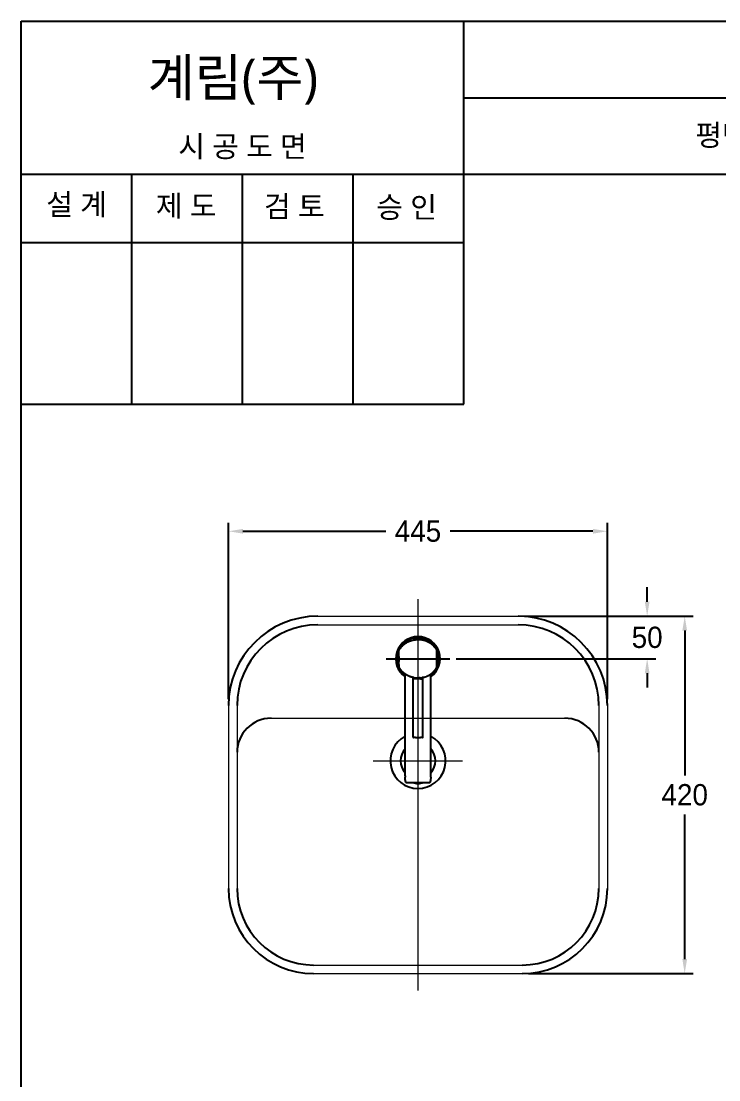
# Model space of a CAD drawing. Header units: millimetres. Extents: x 0 to 1800, y -67 to 2530.
# Drawn here: x 0 to 819, y 1286 to 2530 of the extents above; entities that cross this region are included whole.
import ezdxf
from ezdxf.enums import TextEntityAlignment as Align
from ezdxf.lldxf.tags import DXFTag

# ---------------------------------------------------------------- set-up
doc = ezdxf.new("R2010")
doc.units = ezdxf.units.MM
doc.layers.get('Defpoints').update_dxf_attribs({"color": 1})
for name, color, linetype in [('TEXT', 7, 'Continuous'), ('내부선 및 부속', 4, 'Continuous'), ('도각라인', 7, 'Continuous'), ('외형선', 3, 'Continuous'), ('중심선', 1, 'DASHED')]:
    doc.layers.add(name, color=color, linetype=linetype)
doc.styles.add('____', font='')
doc.styles.add('맑은고딕_통일', font='malgun.ttf', dxfattribs={"height": 25})
doc.styles.get('____').set_extended_font_data('굴림')
tags = doc.linetypes.add('DASHDOT', pattern=[70, 31, -13, 13, -13]).pattern_tags.tags
tags[10:11] = [DXFTag(74, 4), DXFTag(75, 0), DXFTag(340, '0'), DXFTag(46, 0.0), DXFTag(50, 0.0), DXFTag(44, 0.0), DXFTag(45, 0.0)]
tags[8:9] = [DXFTag(74, 4), DXFTag(75, 0), DXFTag(340, '0'), DXFTag(46, 0.0), DXFTag(50, 0.0), DXFTag(44, 0.0), DXFTag(45, 0.0)]
tags[6:7] = [DXFTag(74, 4), DXFTag(75, 0), DXFTag(340, '0'), DXFTag(46, 0.0), DXFTag(50, 0.0), DXFTag(44, 0.0), DXFTag(45, 0.0)]
tags[4:5] = [DXFTag(74, 4), DXFTag(75, 0), DXFTag(340, '0'), DXFTag(46, 0.0), DXFTag(50, 0.0), DXFTag(44, 0.0), DXFTag(45, 0.0)]
tags = doc.linetypes.add('DASHED', pattern=[25.72, 12.86, -12.86]).pattern_tags.tags
tags[6:7] = [DXFTag(74, 4), DXFTag(75, 0), DXFTag(340, '0'), DXFTag(46, 0.0), DXFTag(50, 0.0), DXFTag(44, 0.0), DXFTag(45, 0.0)]
tags[4:5] = [DXFTag(74, 4), DXFTag(75, 0), DXFTag(340, '0'), DXFTag(46, 0.0), DXFTag(50, 0.0), DXFTag(44, 0.0), DXFTag(45, 0.0)]
doc.dimstyles.new('MSADIM', dxfattribs={"dimtxt": 33, "dimasz": 17, "dimexe": 10, "dimexo": 7.5, "dimgap": 10, "dimtad": 0, "dimtih": 1, "dimtoh": 1, "dimdec": 0, "dimzin": 1, "dimdsep": 46, "dimtxsty": '____', "dimcen": 11.25, "dimadec": 0, "dimazin": 0, "dimtfac": 1, "dimtdec": 0, "dimtix": 1, "dimtmove": 0, "dimatfit": 3, "dimfxl": 0, "dimtolj": 1, "dimtzin": 1, "dimarcsym": 0})

# ---------------------------------------------------------------- blocks, each defined once
blk = doc.blocks.new('*D5')
at = {"color": 0, "lineweight": -2}
for p, q in [((591, 1830.7), (789.3, 1830.7)), ((779.3, 1813.7), (779.3, 1643.5)), ((779.3, 1427.7), (779.3, 1597.8)), ((596, 1410.7), (789.3, 1410.7))]:
    blk.add_line(p, q, dxfattribs=at)
at = {"color": 0}
for points in [[(776.5, 1813.7), (782.1, 1813.7), (779.3, 1830.7)], [(776.5, 1427.7), (782.1, 1427.7), (779.3, 1410.7)]]:
    blk.add_solid(points, dxfattribs=at)
at = {"layer": 'Defpoints', "color": 0}
for p in [(583.5, 1830.7), (779.3, 1830.7), (588.5, 1410.7)]:
    blk.add_point(p, dxfattribs=at)
at = {"color": 0, "insert": (779.3, 1620.7), "char_height": 25, "attachment_point": 5, "style": '____'}
blk.add_mtext('\\A1;420', dxfattribs=at)
blk = doc.blocks.new('*D6')
at = {"color": 0, "lineweight": -2}
for p, q in [((243.5, 1733.2), (243.5, 1940.5)), ((260.5, 1930.5), (428.3, 1930.5)), ((671.5, 1930.5), (503.7, 1930.5)), ((688.5, 1733.2), (688.5, 1940.5))]:
    blk.add_line(p, q, dxfattribs=at)
at = {"color": 0}
for points in [[(260.5, 1933.3), (260.5, 1927.7), (243.5, 1930.5)], [(671.5, 1933.3), (671.5, 1927.7), (688.5, 1930.5)]]:
    blk.add_solid(points, dxfattribs=at)
at = {"layer": 'Defpoints', "color": 0}
for p in [(688.5, 1930.5), (243.5, 1725.7), (688.5, 1725.7)]:
    blk.add_point(p, dxfattribs=at)
at = {"color": 0, "insert": (466, 1930.5), "char_height": 25, "attachment_point": 5, "style": '____'}
blk.add_mtext('\\A1;445', dxfattribs=at)
blk = doc.blocks.new('*D7')
at = {"color": 0, "lineweight": -2}
for p, q in [((735.2, 1847.7), (735.2, 1864.7)), ((591, 1830.7), (745.2, 1830.7)), ((511, 1780.7), (745.2, 1780.7)), ((735.2, 1763.7), (735.2, 1746.7))]:
    blk.add_line(p, q, dxfattribs=at)
at = {"color": 0}
for points in [[(732.4, 1847.7), (738, 1847.7), (735.2, 1830.7)], [(732.4, 1763.7), (738, 1763.7), (735.2, 1780.7)]]:
    blk.add_solid(points, dxfattribs=at)
at = {"layer": 'Defpoints', "color": 0}
for p in [(583.5, 1830.7), (735.2, 1830.7), (503.5, 1780.7)]:
    blk.add_point(p, dxfattribs=at)
at = {"color": 0, "insert": (735.2, 1805.7), "char_height": 25, "attachment_point": 5, "style": '____'}
blk.add_mtext('\\A1;50', dxfattribs=at)

msp = doc.modelspace()

# ---------------------------------------------------------------- linework, layer by layer
at = {"layer": '내부선 및 부속', "lineweight": 18}
for p, q in [((348.5, 1820.7), (583.5, 1820.7)), ((253.5, 1725.7), (253.5, 1510.7)), ((678.5, 1725.7), (678.5, 1510.7)), ((293.5, 1710.7), (638.5, 1710.7)), ((343.5, 1420.7), (588.5, 1420.7))]:
    msp.add_line(p, q, dxfattribs=at)
at = {"layer": '내부선 및 부속', "linetype": 'Continuous', "extrusion": (-1, 3.06162e-16, 0)}
for p, q in [((461.6, 1804.2), (461.6, 1803.2)), ((461.6, 1804.2), (466, 1804.2)), ((466, 1806.7), (466, 1805.7)), ((466, 1804.2), (470.3, 1804.2)), ((466, 1803.3), (466, 1804.2)), ((470.3, 1803.2), (470.3, 1804.2)), ((461.6, 1803.2), (466, 1803.2)), ((462.9, 1803.2), (462.9, 1803)), ((466, 1803.2), (470.3, 1803.2)), ((469, 1803.1), (469, 1803.2)), ((451, 1643.1), (451, 1762.7)), ((460.1, 1757.8), (460.1, 1688.5)), ((471.8, 1688.5), (471.8, 1757.8)), ((481, 1643.1), (481, 1762.7)), ((463.1, 1688), (460.6, 1688)), ((463.1, 1688), (468.8, 1688)), ((471.3, 1688), (468.8, 1688)), ((451, 1643.1), (451, 1641.5)), ((481, 1641.5), (481, 1643.1)), ((452, 1635.4), (466, 1635.4)), ((466, 1635.4), (479.9, 1635.4))]:
    msp.add_line(p, q, dxfattribs=at)
at = {"layer": '내부선 및 부속', "linetype": 'DASHDOT'}
msp.add_line((428.5, 1780.7), (503.5, 1780.7), dxfattribs=at)
at = {"layer": '내부선 및 부속'}
for centre, radius, start, end in [((348.5, 1725.7), 95, 90, 180), ((583.5, 1725.7), 95, 0, 90), ((293.5, 1670.7), 40, 90, 180), ((638.5, 1670.7), 40, 0, 90), ((466, 1660.7), 32.5, 117.4864, 62.5136), ((466, 1660.7), 20.5, 137.0297, 222.9703), ((466, 1660.7), 20.5, 317.0297, 42.9703), ((343.5, 1510.7), 90, 180, 270), ((588.5, 1510.7), 90, 270, 0)]:
    msp.add_arc(centre, radius, start, end, dxfattribs=at)
at = {"layer": '내부선 및 부속', "linetype": 'Continuous'}
for centre, radius, start, end in [((466, 1780.7), 26, 90, 234.765), ((466, 1780.7), 25, 90, 233.1281), ((466, 1785.5), 19.2, 99.7692, 103.1156), ((466, 1785.5), 19.2, 90, 95.2432), ((466, 1780.7), 26, 305.235, 90), ((466, 1780.7), 25, 306.8719, 90), ((466, 1785.5), 19.2, 84.7749, 90), ((466, 1785.5), 19.2, 76.8844, 80.2618), ((460.6, 1688.5), 0.5, 180, 270), ((471.3, 1688.5), 0.5, 270, 0)]:
    msp.add_arc(centre, radius, start, end, dxfattribs=at)
at = {"layer": '내부선 및 부속', "linetype": 'Continuous', "extrusion": (0, 0, -1)}
for start, end in [(74.2191, 81.9112), (98.0888, 101.3034), (350.1619, 10.3106), (170.3222, 189.7144)]:
    msp.add_arc((-466, 1780.7), 22.8, start, end, dxfattribs=at)
at = {"layer": '내부선 및 부속', "linetype": 'Continuous'}
for centre, major_axis, ratio, start_param, end_param in [((466, 1785.5), (0, 19.2), 0.015039, 6.054274, 6.283185), ((466, 1643.4), (-11.8, 0), 0.803557, 1.010091, 1.570796), ((466, 1643.4), (-11.8, 0), 0.803557, 1.570796, 2.131502)]:
    msp.add_ellipse(centre, major_axis=major_axis, ratio=ratio, start_param=start_param, end_param=end_param, dxfattribs=at)
at = {"layer": '내부선 및 부속', "linetype": 'Continuous', "extrusion": (0, 0, -1)}
for centre, start_param, end_param in [((466, 1643.1), 1.570796, 1.57082), ((466, 1641.5), 1.308008, 1.570812), ((466, 1641.5), 4.712373, 4.975177)]:
    msp.add_ellipse(centre, major_axis=(0, -20.2), ratio=0.740741, start_param=start_param, end_param=end_param, dxfattribs=at)
at = {"layer": '내부선 및 부속', "linetype": 'Continuous'}
for points, knots in [([(464.2, 1804.6), (464.2, 1804.6), (464.2, 1804.6), (464.2, 1804.6), (464.2, 1804.6), (464.2, 1804.6), (464.2, 1804.6), (464.2, 1804.6), (464.2, 1804.6), (464.2, 1804.6), (464.1, 1804.6), (464.1, 1804.6), (464.1, 1804.6), (464.1, 1804.6), (464.1, 1804.6), (464.1, 1804.6), (464, 1804.6), (464, 1804.6), (463.9, 1804.6), (463.9, 1804.6), (463.9, 1804.6), (463.9, 1804.6), (463.8, 1804.6), (463.8, 1804.5), (463.7, 1804.5), (463.7, 1804.5), (463.7, 1804.5), (463.7, 1804.5), (463.7, 1804.5), (463.6, 1804.5), (463.5, 1804.5), (463.5, 1804.5), (463.4, 1804.5), (463.4, 1804.5), (463.4, 1804.5), (463.4, 1804.5), (463.4, 1804.5), (463.3, 1804.5), (463.3, 1804.5), (463.2, 1804.5), (463.2, 1804.5), (463.2, 1804.5), (463.2, 1804.5), (463.1, 1804.5), (463.1, 1804.5), (463, 1804.4), (463, 1804.4), (462.9, 1804.4), (462.9, 1804.4), (462.9, 1804.4), (462.9, 1804.4), (462.8, 1804.4), (462.8, 1804.4), (462.8, 1804.4), (462.8, 1804.4), (462.8, 1804.4), (462.7, 1804.4), (462.7, 1804.4), (462.7, 1804.4), (462.7, 1804.4), (462.7, 1804.4)], [0, 0, 0, 0, 0.0625, 0.0625, 0.09375, 0.09375, 0.109375, 0.109375, 0.125, 0.125, 0.1875, 0.1875, 0.203125, 0.203125, 0.21875, 0.21875, 0.25, 0.25, 0.3125, 0.3125, 0.328125, 0.328125, 0.34375, 0.375, 0.40625, 0.40625, 0.421875, 0.421875, 0.4375, 0.4375, 0.5, 0.5, 0.53125, 0.53125, 0.546875, 0.546875, 0.5625, 0.5625, 0.625, 0.625, 0.640625, 0.640625, 0.65625, 0.65625, 0.6875, 0.6875, 0.75, 0.75, 0.78125, 0.78125, 0.8125, 0.84375, 0.84375, 0.875, 0.875, 0.9375, 0.9375, 0.96875, 0.96875, 1, 1, 1, 1]), ([(469.2, 1804.4), (469.2, 1804.4), (469.2, 1804.4), (469.2, 1804.4), (469.2, 1804.4), (469.2, 1804.4), (469.2, 1804.4), (469.2, 1804.4), (469.2, 1804.4), (469.2, 1804.4), (469.1, 1804.4), (469.1, 1804.4), (469.1, 1804.4), (469.1, 1804.4), (469.1, 1804.4), (469.1, 1804.4), (469, 1804.4), (469, 1804.4), (468.9, 1804.4), (468.9, 1804.5), (468.9, 1804.5), (468.9, 1804.5), (468.8, 1804.5), (468.8, 1804.5), (468.7, 1804.5), (468.7, 1804.5), (468.7, 1804.5), (468.7, 1804.5), (468.6, 1804.5), (468.6, 1804.5), (468.5, 1804.5), (468.5, 1804.5), (468.4, 1804.5), (468.4, 1804.5), (468.4, 1804.5), (468.4, 1804.5), (468.4, 1804.5), (468.3, 1804.5), (468.3, 1804.5), (468.2, 1804.5), (468.2, 1804.5), (468.2, 1804.5), (468.1, 1804.6), (468.1, 1804.6), (468.1, 1804.6), (468, 1804.6), (468, 1804.6), (467.9, 1804.6), (467.9, 1804.6), (467.9, 1804.6), (467.9, 1804.6), (467.8, 1804.6), (467.8, 1804.6), (467.8, 1804.6), (467.8, 1804.6), (467.8, 1804.6), (467.7, 1804.6), (467.7, 1804.6), (467.7, 1804.6), (467.7, 1804.6), (467.7, 1804.6)], [0, 0, 0, 0, 0.0625, 0.0625, 0.09375, 0.09375, 0.109375, 0.109375, 0.125, 0.125, 0.1875, 0.1875, 0.203125, 0.203125, 0.21875, 0.21875, 0.25, 0.25, 0.3125, 0.3125, 0.328125, 0.328125, 0.34375, 0.375, 0.40625, 0.40625, 0.421875, 0.421875, 0.4375, 0.4375, 0.5, 0.5, 0.53125, 0.53125, 0.546875, 0.546875, 0.5625, 0.5625, 0.625, 0.625, 0.640625, 0.640625, 0.65625, 0.65625, 0.6875, 0.6875, 0.75, 0.75, 0.78125, 0.78125, 0.8125, 0.84375, 0.84375, 0.875, 0.875, 0.9375, 0.9375, 0.96875, 0.96875, 1, 1, 1, 1]), ([(449.9, 1797.8), (449.7, 1797.6), (448.9, 1797), (447.4, 1795.6), (445.4, 1793.4), (444.2, 1791.7), (443.6, 1790.8)], [0, 0, 0, 0, 0.059469, 0.340099, 0.661695, 1, 1, 1, 1]), ([(449.9, 1797.8), (449.9, 1797.8), (450.1, 1797.9), (450.5, 1798.2), (451.1, 1798.7), (451.7, 1799.1), (452.4, 1799.5), (453.1, 1799.9), (453.9, 1800.4), (454.7, 1800.8), (455.4, 1801.1), (455.8, 1801.3), (456, 1801.3), (456.2, 1801.4), (456.4, 1801.5), (456.6, 1801.6), (456.8, 1801.7), (457, 1801.7), (457.2, 1801.8), (457.4, 1801.9), (457.6, 1801.9), (457.8, 1802), (458, 1802.1), (458.2, 1802.1), (458.4, 1802.2), (458.6, 1802.2), (458.8, 1802.3), (458.9, 1802.3), (459.1, 1802.4), (459.3, 1802.4), (459.5, 1802.5), (459.7, 1802.5), (459.9, 1802.6), (460.1, 1802.6), (460.3, 1802.7), (460.4, 1802.7), (460.6, 1802.8), (460.8, 1802.8), (461, 1802.8), (461.2, 1802.9), (461.4, 1802.9), (461.5, 1802.9), (461.7, 1803), (461.9, 1803), (462.1, 1803), (462.2, 1803), (462.4, 1803.1), (462.6, 1803.1), (462.8, 1803.1), (462.9, 1803.1), (463.1, 1803.1), (463.3, 1803.2), (463.4, 1803.2), (463.6, 1803.2), (463.8, 1803.2), (463.9, 1803.2), (464.1, 1803.2), (464.3, 1803.2), (464.4, 1803.3), (464.6, 1803.3), (464.7, 1803.3), (464.9, 1803.3), (465.1, 1803.3), (465.2, 1803.3), (465.4, 1803.3), (465.5, 1803.3), (465.7, 1803.3), (465.8, 1803.3), (465.9, 1803.3), (466, 1803.3)], [0, 0, 0, 0, 0.005294, 0.043779, 0.084881, 0.128601, 0.174936, 0.223886, 0.275451, 0.329629, 0.386419, 0.398888, 0.411291, 0.423627, 0.435897, 0.4481, 0.460236, 0.472306, 0.48431, 0.496247, 0.508117, 0.519921, 0.531658, 0.543329, 0.554934, 0.566472, 0.577944, 0.589349, 0.600688, 0.611961, 0.623168, 0.634308, 0.645382, 0.65639, 0.667331, 0.678206, 0.689016, 0.699759, 0.710435, 0.721046, 0.73159, 0.742068, 0.752481, 0.762826, 0.773106, 0.78332, 0.793467, 0.803549, 0.813564, 0.823513, 0.833396, 0.843213, 0.852964, 0.862649, 0.872268, 0.88182, 0.891307, 0.900728, 0.910082, 0.919371, 0.928593, 0.93775, 0.946841, 0.955865, 0.964824, 0.973717, 0.982544, 0.991305, 1, 1, 1, 1]), ([(486.6, 1793.2), (486.6, 1793.2), (486.6, 1793.3), (486.5, 1793.3), (486.5, 1793.4), (486.4, 1793.5), (486.3, 1793.6), (486.3, 1793.7), (486.2, 1793.8), (486.1, 1793.8), (486.1, 1793.9), (486, 1794), (485.9, 1794.1), (485.8, 1794.2), (485.8, 1794.3), (485.7, 1794.3), (485.6, 1794.4), (485.6, 1794.5), (485.5, 1794.6), (485.4, 1794.7), (485.3, 1794.8), (485.2, 1794.8), (485.2, 1794.9), (485.1, 1795), (485, 1795.1), (484.9, 1795.2), (484.9, 1795.3), (484.8, 1795.3), (484.7, 1795.4), (484.6, 1795.5), (484.5, 1795.6), (484.4, 1795.7), (484.4, 1795.8), (484.3, 1795.8), (484.2, 1795.9), (484.1, 1796), (484, 1796.1), (483.8, 1796.3), (483.5, 1796.5), (483.3, 1796.8), (483.1, 1797), (482.8, 1797.2), (482.6, 1797.4), (482.3, 1797.6), (482.1, 1797.8), (481.8, 1798), (481.6, 1798.2), (481.3, 1798.4), (481, 1798.5), (480.8, 1798.7), (480.5, 1798.9), (480.2, 1799.1), (480, 1799.3), (479.7, 1799.4), (479.4, 1799.6), (479.1, 1799.8), (478.9, 1799.9), (478.7, 1800), (478.6, 1800.1), (478.6, 1800.1), (478.6, 1800.1), (478.6, 1800.1), (478.6, 1800.1), (478.5, 1800.1), (478.5, 1800.1), (478.5, 1800.1), (478.5, 1800.1), (478.5, 1800.1), (478.5, 1800.1), (478.5, 1800.1), (478.5, 1800.1), (478.5, 1800.1), (478.4, 1800.1), (478.4, 1800.2), (478.4, 1800.2), (478.4, 1800.2), (478.4, 1800.2), (478.4, 1800.2), (478.3, 1800.2), (478.3, 1800.2), (478.3, 1800.2), (478.3, 1800.2), (478.3, 1800.3), (478.2, 1800.3), (478.2, 1800.3), (478.2, 1800.3), (478.2, 1800.3), (478.1, 1800.3), (478.1, 1800.3), (478.1, 1800.4), (478, 1800.4), (478, 1800.4), (478, 1800.4), (477.9, 1800.4), (477.9, 1800.4), (477.9, 1800.5), (477.8, 1800.5), (477.8, 1800.5), (477.8, 1800.5), (477.7, 1800.5), (477.7, 1800.5), (477.6, 1800.6), (477.6, 1800.6), (477.6, 1800.6), (477.5, 1800.6), (477.5, 1800.7), (477.4, 1800.7), (477.4, 1800.7), (477.3, 1800.7), (477.3, 1800.7), (477.2, 1800.8), (477.2, 1800.8), (477.1, 1800.8), (477.1, 1800.8), (477, 1800.9), (477, 1800.9), (476.9, 1800.9), (476.9, 1800.9), (476.8, 1801), (476.7, 1801), (476.7, 1801), (476.6, 1801), (476.6, 1801.1), (476.5, 1801.1), (476.4, 1801.1), (476.4, 1801.2), (476.3, 1801.2), (476.3, 1801.2), (476.2, 1801.2), (476.1, 1801.3), (476.1, 1801.3), (476, 1801.3), (475.9, 1801.3), (475.8, 1801.4), (475.8, 1801.4), (475.7, 1801.4), (475.6, 1801.5), (475.6, 1801.5), (475.5, 1801.5), (475.4, 1801.6), (475.3, 1801.6), (475.2, 1801.6), (475.2, 1801.6), (475.1, 1801.7), (475, 1801.7), (474.9, 1801.7), (474.8, 1801.8), (474.7, 1801.8), (474.7, 1801.8), (474.6, 1801.9), (474.5, 1801.9), (474.4, 1801.9), (474.3, 1801.9), (474.2, 1802), (474.1, 1802), (474, 1802), (473.9, 1802.1), (473.8, 1802.1), (473.7, 1802.1), (473.6, 1802.2), (473.5, 1802.2), (473.4, 1802.2), (473.3, 1802.3), (473.2, 1802.3), (473.1, 1802.3), (473, 1802.3), (472.9, 1802.4), (472.8, 1802.4), (472.7, 1802.4), (472.6, 1802.5), (472.5, 1802.5), (472.4, 1802.5), (472.3, 1802.5), (472.2, 1802.6), (472.1, 1802.6), (471.9, 1802.6), (471.8, 1802.6), (471.7, 1802.7), (471.6, 1802.7), (471.5, 1802.7), (471.4, 1802.8), (471.2, 1802.8), (471.1, 1802.8), (471, 1802.8), (470.9, 1802.8), (470.7, 1802.9), (470.6, 1802.9), (470.5, 1802.9), (470.4, 1802.9), (470.2, 1803), (470.1, 1803), (470, 1803), (469.8, 1803), (469.7, 1803), (469.6, 1803.1), (469.4, 1803.1), (469.3, 1803.1), (469.1, 1803.1), (469, 1803.1), (468.9, 1803.1), (468.7, 1803.2), (468.6, 1803.2), (468.4, 1803.2), (468.3, 1803.2), (468.1, 1803.2), (468, 1803.2), (467.8, 1803.2), (467.7, 1803.2), (467.5, 1803.3), (467.4, 1803.3), (467.2, 1803.3), (467.1, 1803.3), (466.9, 1803.3), (466.8, 1803.3), (466.6, 1803.3), (466.5, 1803.3), (466.3, 1803.3), (466.1, 1803.3), (466, 1803.3), (466, 1803.3)], [0, 0, 0, 0, 0.003831, 0.008206, 0.012603, 0.017022, 0.021464, 0.025928, 0.030415, 0.034923, 0.039454, 0.044007, 0.048582, 0.053178, 0.057796, 0.062435, 0.067096, 0.071779, 0.076482, 0.081207, 0.085952, 0.090718, 0.095505, 0.100312, 0.105139, 0.109986, 0.114852, 0.119738, 0.124643, 0.129567, 0.13451, 0.139471, 0.144451, 0.149448, 0.154463, 0.159496, 0.164547, 0.178082, 0.191602, 0.205107, 0.218601, 0.232085, 0.245563, 0.259036, 0.272507, 0.285978, 0.299452, 0.312931, 0.326419, 0.339917, 0.35343, 0.366961, 0.38051, 0.394075, 0.407654, 0.421243, 0.43484, 0.448442, 0.448554, 0.448708, 0.448903, 0.44914, 0.449419, 0.44974, 0.450102, 0.450506, 0.450952, 0.451439, 0.451968, 0.452539, 0.453152, 0.453806, 0.454502, 0.455239, 0.456019, 0.45684, 0.457702, 0.458607, 0.459553, 0.460541, 0.46157, 0.462641, 0.463754, 0.464909, 0.466105, 0.467343, 0.468622, 0.469943, 0.471306, 0.47271, 0.474156, 0.475644, 0.477173, 0.478744, 0.480356, 0.48201, 0.483706, 0.485443, 0.487221, 0.489041, 0.490903, 0.492805, 0.49475, 0.496735, 0.498762, 0.50083, 0.50294, 0.50509, 0.507282, 0.509515, 0.51179, 0.514105, 0.516461, 0.518859, 0.521298, 0.523777, 0.526298, 0.52886, 0.531463, 0.534107, 0.536792, 0.539518, 0.542285, 0.545093, 0.547942, 0.550832, 0.553764, 0.556736, 0.559749, 0.562803, 0.565898, 0.569034, 0.572211, 0.575429, 0.578689, 0.581989, 0.58533, 0.588713, 0.592136, 0.5956, 0.599106, 0.602652, 0.606239, 0.609868, 0.613537, 0.617247, 0.620999, 0.624791, 0.628624, 0.632499, 0.636414, 0.64037, 0.644367, 0.648406, 0.652485, 0.656605, 0.660767, 0.664969, 0.669212, 0.673496, 0.677822, 0.682188, 0.686596, 0.691044, 0.695534, 0.700064, 0.704636, 0.709249, 0.713903, 0.718598, 0.723335, 0.728112, 0.732931, 0.737791, 0.742692, 0.747635, 0.752619, 0.757644, 0.762711, 0.767819, 0.772969, 0.77816, 0.783393, 0.788667, 0.793983, 0.799341, 0.804741, 0.810182, 0.815665, 0.821191, 0.826758, 0.832367, 0.838018, 0.843712, 0.849448, 0.855226, 0.861047, 0.86691, 0.872815, 0.878763, 0.884754, 0.890788, 0.896864, 0.902984, 0.909146, 0.915352, 0.921601, 0.927893, 0.934229, 0.940608, 0.947031, 0.953498, 0.960008, 0.966563, 0.973162, 0.979805, 0.986492, 0.993224, 1, 1, 1, 1]), ([(466, 1803.3), (466, 1803.3), (466, 1803.3), (466, 1803.1), (466, 1802.9), (466, 1802.8), (466, 1802.7)], [0, 0, 0, 0, 0.249645, 0.499764, 0.749882, 1, 1, 1, 1]), ([(443.6, 1784.8), (443.6, 1784.8), (443.6, 1784.9), (443.6, 1784.9), (443.6, 1785), (443.6, 1785), (443.6, 1785.1), (443.6, 1785.1), (443.6, 1785.2), (443.6, 1785.3), (443.6, 1785.3), (443.6, 1785.4), (443.6, 1785.4), (443.6, 1785.5), (443.6, 1785.5), (443.6, 1785.6), (443.6, 1785.6), (443.6, 1785.7), (443.6, 1785.8), (443.6, 1785.8), (443.6, 1785.9), (443.6, 1785.9), (443.6, 1786), (443.6, 1786.1), (443.6, 1786.1), (443.6, 1786.2), (443.6, 1786.2), (443.6, 1786.3), (443.6, 1786.3), (443.6, 1786.4), (443.6, 1786.5), (443.6, 1786.5), (443.6, 1786.6), (443.6, 1786.6), (443.6, 1786.7), (443.6, 1786.8), (443.6, 1786.8), (443.6, 1786.9), (443.6, 1786.9), (443.6, 1787), (443.6, 1787.1), (443.6, 1787.1), (443.6, 1787.2), (443.6, 1787.2), (443.6, 1787.3), (443.6, 1787.4), (443.6, 1787.4), (443.6, 1787.5), (443.6, 1787.6), (443.6, 1787.6), (443.6, 1787.7), (443.6, 1787.7), (443.6, 1787.8), (443.6, 1787.9), (443.6, 1787.9), (443.6, 1788), (443.6, 1788.1), (443.6, 1788.1), (443.6, 1788.2), (443.6, 1788.2), (443.6, 1788.3), (443.6, 1788.4), (443.6, 1788.4), (443.6, 1788.5), (443.6, 1788.6), (443.6, 1788.6), (443.6, 1788.7), (443.6, 1788.8), (443.6, 1788.8), (443.6, 1788.9), (443.6, 1789), (443.6, 1789), (443.6, 1789.1), (443.6, 1789.1), (443.6, 1789.2), (443.6, 1789.3), (443.6, 1789.3), (443.6, 1789.4), (443.6, 1789.5), (443.6, 1789.5), (443.6, 1789.6), (443.6, 1789.7), (443.6, 1789.7), (443.6, 1789.8), (443.6, 1789.9), (443.6, 1789.9), (443.6, 1790), (443.6, 1790.1), (443.6, 1790.1), (443.6, 1790.2), (443.6, 1790.3), (443.6, 1790.3), (443.6, 1790.4), (443.6, 1790.5), (443.6, 1790.5), (443.6, 1790.6), (443.6, 1790.7), (443.6, 1790.7), (443.6, 1790.8)], [0, 0, 0, 0, 0.01106, 0.022107, 0.033141, 0.044161, 0.055168, 0.066161, 0.077142, 0.088108, 0.099062, 0.110002, 0.120929, 0.131842, 0.142743, 0.153629, 0.164502, 0.175362, 0.186209, 0.197042, 0.207861, 0.218667, 0.22946, 0.240239, 0.251005, 0.261757, 0.272496, 0.283222, 0.293933, 0.304632, 0.315316, 0.325988, 0.336645, 0.34729, 0.35792, 0.368537, 0.379141, 0.389731, 0.400307, 0.41087, 0.421419, 0.431955, 0.442477, 0.452985, 0.46348, 0.473961, 0.484429, 0.494882, 0.505322, 0.515749, 0.526162, 0.536561, 0.546946, 0.557318, 0.567676, 0.578021, 0.588351, 0.598668, 0.608971, 0.619261, 0.629536, 0.639798, 0.650046, 0.660281, 0.670501, 0.680708, 0.690901, 0.70108, 0.711246, 0.721397, 0.731535, 0.741659, 0.751769, 0.761865, 0.771948, 0.782016, 0.792071, 0.802111, 0.812138, 0.822151, 0.83215, 0.842135, 0.852107, 0.862064, 0.872007, 0.881937, 0.891852, 0.901754, 0.911641, 0.921515, 0.931375, 0.94122, 0.951052, 0.96087, 0.970673, 0.980463, 0.990238, 1, 1, 1, 1]), ([(443.6, 1790.8), (443.6, 1790.8), (443.6, 1790.8), (443.6, 1790.8), (443.6, 1790.8), (443.6, 1790.8)], [0, 0, 0, 0, 0.5, 0.5, 1, 1, 1, 1]), ([(443.6, 1783.6), (443.6, 1783.7), (443.6, 1783.8), (443.6, 1783.9), (443.6, 1784.1), (443.6, 1784.2), (443.6, 1784.4), (443.6, 1784.5), (443.6, 1784.7), (443.6, 1784.8), (443.6, 1784.8)], [0, 0, 0, 0, 0.117598, 0.237295, 0.359099, 0.483017, 0.609058, 0.737229, 0.86754, 1, 1, 1, 1]), ([(488.4, 1784.8), (488.4, 1784.8), (488.4, 1784.9), (488.4, 1785), (488.4, 1785), (488.4, 1785.1), (488.4, 1785.2), (488.4, 1785.3), (488.3, 1785.3), (488.3, 1785.4), (488.3, 1785.5), (488.3, 1785.6), (488.3, 1785.7), (488.3, 1785.7), (488.3, 1785.8), (488.3, 1785.9), (488.3, 1786), (488.3, 1786.1), (488.3, 1786.3), (488.3, 1786.6), (488.3, 1787), (488.3, 1787.3), (488.3, 1787.6), (488.3, 1787.8), (488.3, 1787.9), (488.3, 1788), (488.3, 1788.1), (488.3, 1788.2), (488.3, 1788.3), (488.3, 1788.4), (488.3, 1788.5), (488.3, 1788.6), (488.3, 1788.8), (488.3, 1788.9), (488.3, 1789), (488.3, 1789.1), (488.3, 1789.2), (488.3, 1789.3), (488.3, 1789.5), (488.3, 1789.6), (488.3, 1789.7), (488.3, 1789.8), (488.3, 1790), (488.3, 1790.1), (488.3, 1790.2), (488.3, 1790.3), (488.3, 1790.5), (488.3, 1790.6), (488.3, 1790.7), (488.3, 1790.8)], [0, 0, 0, 0, 0.014424, 0.028955, 0.043594, 0.058341, 0.073195, 0.088159, 0.103231, 0.118413, 0.133705, 0.149107, 0.164619, 0.180242, 0.195977, 0.211824, 0.227784, 0.243856, 0.293519, 0.346524, 0.402886, 0.462621, 0.525749, 0.542815, 0.559972, 0.57722, 0.594561, 0.611993, 0.629518, 0.647136, 0.664847, 0.682651, 0.700549, 0.718541, 0.736628, 0.75481, 0.773087, 0.79146, 0.809929, 0.828495, 0.847157, 0.865917, 0.884775, 0.903731, 0.922786, 0.941939, 0.961193, 0.980546, 1, 1, 1, 1]), ([(488.3, 1790.8), (488.3, 1790.8), (488.3, 1790.8), (488.3, 1790.8), (488.3, 1790.8), (488.3, 1790.8)], [0, 0, 0, 0, 0.5, 0.5, 1, 1, 1, 1]), ([(488.4, 1783.6), (488.4, 1783.7), (488.4, 1783.7), (488.4, 1783.8), (488.4, 1783.9), (488.4, 1784), (488.4, 1784.1), (488.4, 1784.2), (488.4, 1784.3), (488.4, 1784.4), (488.4, 1784.5), (488.4, 1784.6), (488.4, 1784.7), (488.4, 1784.8), (488.4, 1784.8)], [0, 0, 0, 0, 0.077366, 0.155805, 0.23532, 0.315915, 0.397592, 0.480357, 0.564212, 0.649162, 0.735212, 0.822365, 0.910626, 1, 1, 1, 1]), ([(443.6, 1776.7), (443.6, 1776.7), (443.6, 1776.7), (443.6, 1776.8), (443.6, 1776.9), (443.6, 1777), (443.6, 1777), (443.6, 1777.1), (443.6, 1777.2), (443.6, 1777.2), (443.6, 1777.3), (443.6, 1777.4), (443.6, 1777.5), (443.6, 1777.5), (443.6, 1777.5)], [0, 0, 0, 0, 0.081189, 0.16369, 0.247504, 0.33263, 0.41907, 0.506823, 0.59485, 0.680544, 0.763905, 0.844934, 0.923632, 1, 1, 1, 1]), ([(443.6, 1774.1), (443.6, 1774.1), (443.6, 1774.2), (443.6, 1774.2), (443.6, 1774.3), (443.6, 1774.3), (443.6, 1774.4), (443.6, 1774.5), (443.6, 1774.5), (443.6, 1774.6), (443.6, 1774.7), (443.6, 1774.7), (443.6, 1774.8), (443.6, 1774.9), (443.6, 1774.9), (443.6, 1775), (443.6, 1775.1), (443.6, 1775.2), (443.6, 1775.3), (443.6, 1775.3), (443.6, 1775.5), (443.6, 1775.6), (443.6, 1775.8), (443.6, 1775.9), (443.6, 1776.1), (443.6, 1776.4), (443.6, 1776.6), (443.6, 1776.7)], [0, 0, 0, 0, 0.019153, 0.039028, 0.059626, 0.080947, 0.10299, 0.125757, 0.149246, 0.173458, 0.198392, 0.224049, 0.25043, 0.277532, 0.305358, 0.333906, 0.363177, 0.393171, 0.423887, 0.455326, 0.487488, 0.570544, 0.640418, 0.697109, 0.740618, 0.879871, 1, 1, 1, 1]), ([(443.6, 1774.1), (443.6, 1773.8), (443.6, 1773.6), (443.6, 1773), (443.6, 1772.7), (443.6, 1771.8), (443.6, 1771.2), (443.6, 1770.6)], [0, 0, 0, 0, 0.25, 0.25, 0.5, 0.5, 1, 1, 1, 1]), ([(461.4, 1758.4), (461.3, 1758.4), (461.3, 1758.4), (461.2, 1758.5), (461.1, 1758.5), (461.1, 1758.5), (461, 1758.5), (460.9, 1758.5), (460.8, 1758.5), (460.7, 1758.5), (460.6, 1758.6), (460.6, 1758.6), (460.5, 1758.6), (460.4, 1758.6), (460.3, 1758.6), (460.2, 1758.7), (460.1, 1758.7), (460.1, 1758.7), (460, 1758.7), (459.9, 1758.7), (459.8, 1758.8), (459.7, 1758.8), (459.6, 1758.8), (459.6, 1758.8), (459.5, 1758.8), (459.4, 1758.9), (459.3, 1758.9), (459.2, 1758.9), (459.1, 1758.9), (459, 1759), (458.9, 1759), (458.9, 1759), (458.8, 1759), (458.7, 1759), (458.6, 1759.1), (458.5, 1759.1), (458.4, 1759.1), (458.3, 1759.2), (458.2, 1759.2), (458.2, 1759.2), (458.1, 1759.2), (458, 1759.3), (457.9, 1759.3), (457.8, 1759.3), (457.7, 1759.4), (457.6, 1759.4), (457.5, 1759.4), (457.4, 1759.4), (457.3, 1759.5), (457.3, 1759.5), (457.2, 1759.5), (457.1, 1759.6), (457, 1759.6), (456.9, 1759.6), (456.8, 1759.7), (456.7, 1759.7), (456.6, 1759.7), (456.5, 1759.8), (456.4, 1759.8), (456.3, 1759.8), (456.2, 1759.9), (456.1, 1759.9), (456.1, 1760), (456, 1760), (455.9, 1760), (455.8, 1760.1), (455.7, 1760.1), (455.6, 1760.2), (455.5, 1760.2), (455.4, 1760.2), (455.3, 1760.3), (455.2, 1760.3), (455.1, 1760.4), (455, 1760.4), (454.9, 1760.5), (454.8, 1760.5), (454.7, 1760.5), (454.6, 1760.6), (454.5, 1760.6), (454.4, 1760.7), (454.4, 1760.7), (454.3, 1760.8), (454.2, 1760.8), (454.1, 1760.9), (454, 1760.9), (453.9, 1761), (453.8, 1761), (453.7, 1761.1), (453.6, 1761.1), (453.5, 1761.2), (453.4, 1761.2), (453.3, 1761.3), (453.2, 1761.3), (453.1, 1761.4), (453, 1761.4), (452.9, 1761.5), (452.8, 1761.5), (452.7, 1761.6), (452.6, 1761.7), (452.5, 1761.7), (452.4, 1761.8), (452.3, 1761.8), (452.2, 1761.9), (452.1, 1762), (452, 1762), (451.9, 1762.1), (451.8, 1762.1), (451.7, 1762.2), (451.6, 1762.3), (451.4, 1762.4), (451.2, 1762.5), (451, 1762.7), (450.8, 1762.8), (450.7, 1762.9), (450.5, 1763.1), (450.3, 1763.2), (450.1, 1763.4), (449.9, 1763.5), (449.7, 1763.7), (449.5, 1763.8), (449.4, 1763.9), (449.2, 1764.1), (449, 1764.2), (448.8, 1764.4), (448.7, 1764.5), (448.5, 1764.7), (448.4, 1764.8), (448.2, 1765), (448, 1765.1), (447.9, 1765.3), (447.7, 1765.4), (447.6, 1765.6), (447.4, 1765.7), (447.3, 1765.8), (447.1, 1766), (447, 1766.1), (446.9, 1766.3), (446.7, 1766.4), (446.6, 1766.6), (446.5, 1766.7), (446.3, 1766.9), (446.2, 1767), (446.1, 1767.1), (446, 1767.2), (446, 1767.2)], [0, 0, 0, 0, 0.004511, 0.009039, 0.013585, 0.018149, 0.02273, 0.027329, 0.031946, 0.036581, 0.041233, 0.045904, 0.050591, 0.055297, 0.06002, 0.064761, 0.06952, 0.074297, 0.079091, 0.083903, 0.088733, 0.09358, 0.098446, 0.103329, 0.10823, 0.113148, 0.118084, 0.123038, 0.12801, 0.133, 0.138007, 0.143032, 0.148075, 0.153136, 0.158214, 0.16331, 0.168424, 0.173556, 0.178706, 0.183873, 0.189058, 0.194261, 0.199481, 0.20472, 0.209976, 0.21525, 0.220542, 0.225851, 0.231179, 0.236524, 0.241887, 0.247268, 0.252666, 0.258083, 0.263517, 0.268969, 0.274439, 0.279926, 0.285432, 0.290955, 0.296496, 0.302055, 0.307632, 0.313226, 0.318839, 0.324469, 0.330117, 0.335783, 0.341467, 0.347169, 0.352888, 0.358626, 0.364381, 0.370154, 0.375945, 0.381754, 0.387581, 0.393425, 0.399288, 0.405168, 0.411067, 0.416983, 0.422917, 0.428869, 0.43484, 0.440828, 0.446834, 0.452858, 0.4589, 0.46496, 0.471038, 0.477133, 0.483247, 0.489379, 0.49553, 0.501698, 0.507884, 0.514088, 0.52031, 0.526551, 0.532809, 0.539086, 0.545381, 0.551694, 0.558025, 0.564374, 0.570742, 0.577127, 0.583531, 0.597138, 0.610658, 0.624092, 0.637439, 0.650699, 0.663872, 0.676959, 0.689959, 0.702872, 0.715698, 0.728437, 0.741089, 0.753654, 0.766132, 0.778522, 0.790826, 0.803043, 0.815172, 0.827214, 0.839169, 0.851036, 0.862816, 0.874509, 0.886114, 0.897631, 0.909061, 0.920404, 0.931659, 0.942826, 0.953906, 0.964898, 0.975803, 0.98662, 0.997349, 1, 1, 1, 1]), ([(483.8, 1765.1), (484, 1765.3), (485, 1766.1), (486.6, 1767.9), (487.8, 1769.6), (488.3, 1770.5)], [0, 0, 0, 0, 0.124211, 0.550866, 1, 1, 1, 1]), ([(486.7, 1768.1), (486.7, 1768.2), (486.7, 1768.2), (487.1, 1768.6), (487.3, 1769), (487.8, 1769.8), (488.1, 1770.2), (488.3, 1770.6)], [0, 0, 0, 0, 0.070308, 0.070308, 0.535154, 0.535154, 1, 1, 1, 1]), ([(488.3, 1776.7), (488.3, 1776.7), (488.3, 1776.8), (488.3, 1776.8), (488.3, 1776.9), (488.3, 1777), (488.3, 1777), (488.3, 1777.1), (488.3, 1777.2), (488.3, 1777.2), (488.3, 1777.3), (488.3, 1777.3)], [0, 0, 0, 0, 0.124337, 0.243653, 0.357942, 0.467199, 0.571421, 0.670601, 0.780507, 0.890441, 1, 1, 1, 1]), ([(488.3, 1774.1), (488.3, 1774.1), (488.3, 1774.2), (488.3, 1774.2), (488.3, 1774.3), (488.3, 1774.3), (488.3, 1774.4), (488.3, 1774.4), (488.3, 1774.5), (488.3, 1774.5), (488.3, 1774.6), (488.3, 1774.6), (488.3, 1774.7), (488.3, 1774.8), (488.3, 1774.8), (488.3, 1774.9), (488.3, 1774.9), (488.3, 1775), (488.3, 1775), (488.3, 1775.1), (488.3, 1775.1), (488.3, 1775.1), (488.3, 1775.2), (488.3, 1775.2), (488.3, 1775.3), (488.3, 1775.3), (488.3, 1775.4), (488.3, 1775.5), (488.3, 1775.7), (488.3, 1775.9), (488.3, 1776.2), (488.3, 1776.4), (488.3, 1776.6), (488.3, 1776.7)], [0, 0, 0, 0, 0.020289, 0.040466, 0.060532, 0.080487, 0.10033, 0.120063, 0.139686, 0.159198, 0.178601, 0.197893, 0.217076, 0.23615, 0.255114, 0.27397, 0.292716, 0.311354, 0.329884, 0.348306, 0.366619, 0.384825, 0.402923, 0.420914, 0.438798, 0.456574, 0.474244, 0.491806, 0.594173, 0.696139, 0.797743, 0.899018, 1, 1, 1, 1]), ([(488.3, 1770.6), (488.3, 1771.2), (488.3, 1771.8), (488.3, 1772.7), (488.3, 1773), (488.3, 1773.6), (488.3, 1773.8), (488.3, 1774.1)], [0, 0, 0, 0, 0.5, 0.5, 0.75, 0.75, 1, 1, 1, 1]), ([(461.5, 1758.4), (461.2, 1758.4), (460.8, 1758.5), (460.3, 1758.6), (460.1, 1758.6), (460, 1758.5), (460, 1758.4), (460.1, 1758.3), (460.1, 1758.1), (460.1, 1757.9), (460.1, 1757.8), (460.1, 1757.8)], [0, 0, 0, 0, 0.221729, 0.411898, 0.571636, 0.701862, 0.8045, 0.884003, 0.946486, 0.973878, 1, 1, 1, 1]), ([(461.7, 1757.2), (461.7, 1757.2), (461.7, 1757.2), (461.7, 1757.3), (461.7, 1757.3), (461.6, 1757.3), (461.6, 1757.3), (461.6, 1757.3), (461.6, 1757.3), (461.5, 1757.3), (461.5, 1757.3), (461.5, 1757.3), (461.5, 1757.3), (461.4, 1757.3), (461.4, 1757.3), (461.4, 1757.3), (461.4, 1757.3), (461.3, 1757.3), (461.3, 1757.4), (461.3, 1757.4), (461.3, 1757.4), (461.3, 1757.4), (461.2, 1757.4), (461.2, 1757.4), (461.2, 1757.4), (461.2, 1757.4), (461.1, 1757.4), (461.1, 1757.4), (461.1, 1757.4), (461.1, 1757.4), (461.1, 1757.4), (461, 1757.4), (461, 1757.4), (461, 1757.5), (461, 1757.5), (461, 1757.5), (460.9, 1757.5), (460.9, 1757.5), (460.8, 1757.5), (460.8, 1757.5), (460.7, 1757.5), (460.7, 1757.6), (460.6, 1757.6), (460.6, 1757.6), (460.5, 1757.6), (460.5, 1757.6), (460.5, 1757.6), (460.4, 1757.7), (460.4, 1757.7), (460.3, 1757.7), (460.3, 1757.7), (460.2, 1757.7), (460.2, 1757.8), (460.2, 1757.8), (460.2, 1757.8), (460.1, 1757.8), (460.1, 1757.8), (460.1, 1757.8), (460.1, 1757.8), (460.1, 1757.8)], [0, 0, 0, 0, 0.008833, 0.017667, 0.026501, 0.035336, 0.044172, 0.053009, 0.061847, 0.070685, 0.079524, 0.088363, 0.097204, 0.106045, 0.114887, 0.12373, 0.132573, 0.141418, 0.150263, 0.159109, 0.167955, 0.176803, 0.185651, 0.1945, 0.203349, 0.2122, 0.221051, 0.229903, 0.238756, 0.247609, 0.256463, 0.265318, 0.274174, 0.283031, 0.291888, 0.300747, 0.309606, 0.33472, 0.359887, 0.385109, 0.410386, 0.435719, 0.461108, 0.486555, 0.512061, 0.537625, 0.56325, 0.588935, 0.614682, 0.660213, 0.70504, 0.749169, 0.792613, 0.83538, 0.877483, 0.918932, 0.959739, 0.999918, 1, 1, 1, 1]), ([(461.4, 1758.4), (461.4, 1758.4), (461.4, 1758.4), (461.5, 1758.4), (461.5, 1758.4), (461.5, 1758.4), (461.6, 1758.4), (461.6, 1758.4), (461.7, 1758.4), (461.7, 1758.4), (461.8, 1758.4), (461.8, 1758.4), (461.9, 1758.3), (461.9, 1758.3), (461.9, 1758.3), (462, 1758.3), (462, 1758.3), (462.1, 1758.3), (462.1, 1758.3), (462.2, 1758.3), (462.2, 1758.3), (462.3, 1758.3), (462.3, 1758.3), (462.4, 1758.3), (462.4, 1758.3), (462.5, 1758.3), (462.5, 1758.3), (462.6, 1758.3), (462.6, 1758.3), (462.7, 1758.2), (462.7, 1758.2), (462.8, 1758.2), (462.8, 1758.2), (462.9, 1758.2), (462.9, 1758.2), (463, 1758.2), (463, 1758.2), (463.1, 1758.2), (463.1, 1758.2), (463.2, 1758.2), (463.2, 1758.2), (463.2, 1758.2), (463.3, 1758.2)], [0, 0, 0, 0, 0.023127, 0.046347, 0.06966, 0.093066, 0.116565, 0.140157, 0.163843, 0.187622, 0.211494, 0.235461, 0.259521, 0.283676, 0.307926, 0.332271, 0.356712, 0.381248, 0.405881, 0.43061, 0.455436, 0.48036, 0.505382, 0.530502, 0.555721, 0.58104, 0.606458, 0.631976, 0.657595, 0.683315, 0.709137, 0.73506, 0.761086, 0.787215, 0.813448, 0.839784, 0.866224, 0.892769, 0.919418, 0.946173, 0.973033, 1, 1, 1, 1]), ([(463.1, 1757), (463.1, 1757), (463.1, 1757), (463.1, 1757), (463, 1757), (463, 1757), (463, 1757), (463, 1757), (463, 1757), (462.9, 1757.1), (462.9, 1757.1), (462.9, 1757.1), (462.9, 1757.1), (462.9, 1757.1), (462.8, 1757.1), (462.8, 1757.1), (462.8, 1757.1), (462.8, 1757.1), (462.8, 1757.1), (462.8, 1757.1), (462.8, 1757.1), (462.8, 1757.1), (462.7, 1757.1), (462.7, 1757.1), (462.6, 1757.1), (462.5, 1757.1), (462.4, 1757.1), (462.3, 1757.1), (462.3, 1757.1), (462.2, 1757.1), (462.2, 1757.2), (462.1, 1757.2), (462, 1757.2), (462, 1757.2), (462, 1757.2), (461.9, 1757.2), (461.9, 1757.2), (461.8, 1757.2), (461.8, 1757.2), (461.7, 1757.2), (461.7, 1757.2)], [0, 0, 0, 0, 0.01945, 0.038175, 0.056175, 0.07345, 0.089999, 0.105823, 0.120922, 0.135296, 0.148945, 0.161868, 0.174066, 0.185539, 0.196287, 0.20631, 0.215607, 0.224179, 0.232026, 0.239148, 0.245544, 0.251216, 0.256162, 0.279787, 0.329779, 0.406136, 0.508854, 0.555759, 0.600447, 0.642919, 0.683177, 0.721223, 0.757058, 0.789718, 0.823058, 0.857079, 0.891783, 0.92717, 0.963242, 1, 1, 1, 1]), ([(468.7, 1758.2), (468.7, 1758.2), (468.8, 1758.2), (468.8, 1758.2), (468.9, 1758.2), (468.9, 1758.2), (469, 1758.2), (469, 1758.2), (469.1, 1758.2), (469.1, 1758.2), (469.2, 1758.2), (469.2, 1758.2), (469.3, 1758.2), (469.3, 1758.2), (469.4, 1758.3), (469.4, 1758.3), (469.5, 1758.3), (469.5, 1758.3), (469.5, 1758.3), (469.6, 1758.3), (469.6, 1758.3), (469.7, 1758.3), (469.7, 1758.3), (469.8, 1758.3), (469.8, 1758.3), (469.9, 1758.3), (469.9, 1758.3), (470, 1758.3), (470, 1758.3), (470.1, 1758.3), (470.1, 1758.3), (470.1, 1758.4), (470.2, 1758.4), (470.2, 1758.4), (470.3, 1758.4), (470.3, 1758.4), (470.4, 1758.4), (470.4, 1758.4), (470.5, 1758.4), (470.5, 1758.4), (470.5, 1758.4), (470.6, 1758.4), (470.6, 1758.4)], [0, 0, 0, 0, 0.026967, 0.053828, 0.080583, 0.107233, 0.133777, 0.160218, 0.186554, 0.212787, 0.238916, 0.264942, 0.290866, 0.316688, 0.342408, 0.368027, 0.393545, 0.418963, 0.444282, 0.469501, 0.494621, 0.519643, 0.544567, 0.569393, 0.594122, 0.618755, 0.643291, 0.667732, 0.692077, 0.716326, 0.740481, 0.764542, 0.788508, 0.812381, 0.836159, 0.859844, 0.883436, 0.906935, 0.930341, 0.953653, 0.976873, 1, 1, 1, 1]), ([(468.8, 1757), (468.8, 1757), (468.9, 1757), (468.9, 1757), (468.9, 1757), (469, 1757), (469, 1757), (469, 1757.1), (469.1, 1757.1), (469.2, 1757.1), (469.2, 1757.1), (469.3, 1757.1), (469.4, 1757.1), (469.5, 1757.1), (469.6, 1757.1), (469.7, 1757.1), (469.8, 1757.2), (469.9, 1757.2), (470, 1757.2), (470, 1757.2), (470.1, 1757.2), (470.1, 1757.2), (470.2, 1757.2), (470.2, 1757.2), (470.2, 1757.2), (470.2, 1757.2)], [0, 0, 0, 0, 0.017951, 0.038609, 0.061967, 0.088019, 0.116759, 0.148178, 0.182271, 0.219032, 0.258456, 0.318708, 0.381027, 0.445424, 0.511915, 0.641058, 0.710411, 0.761874, 0.808984, 0.851742, 0.890145, 0.924184, 0.953848, 0.979124, 1, 1, 1, 1]), ([(470.2, 1757.2), (470.5, 1757.3), (470.9, 1757.4), (471.3, 1757.6), (471.6, 1757.7), (471.7, 1757.8), (471.8, 1757.8), (471.8, 1757.8), (471.8, 1757.8)], [0, 0, 0, 0, 0.305063, 0.457595, 0.610126, 0.762658, 0.91519, 1, 1, 1, 1]), ([(471.8, 1757.8), (471.8, 1757.9), (471.9, 1758.1), (472, 1758.4), (472.1, 1758.6), (472.2, 1758.7), (472.2, 1758.7), (472.2, 1758.7), (472.3, 1758.8), (472.3, 1758.8), (472.3, 1758.8), (472, 1758.7), (471.4, 1758.6), (470.8, 1758.4), (470.4, 1758.4)], [0, 0, 0, 0, 0.069803, 0.125762, 0.165107, 0.178692, 0.188909, 0.193207, 0.207111, 0.310712, 0.426699, 0.581221, 0.772504, 1, 1, 1, 1]), ([(470.6, 1758.4), (471, 1758.5), (471.7, 1758.6), (472.4, 1758.8), (472.8, 1758.9), (474, 1759.2), (475, 1759.6), (476.3, 1760.1), (476.7, 1760.3), (477.6, 1760.7), (478, 1760.9), (478.8, 1761.4), (479.2, 1761.6), (479.8, 1761.9), (480, 1762.1), (480.4, 1762.3), (480.6, 1762.4), (481.2, 1762.8), (481.5, 1763.1), (482.3, 1763.7), (482.6, 1764), (483.3, 1764.5), (483.6, 1764.8), (483.8, 1765)], [0, 0, 0, 0, 0.092166, 0.138249, 0.138249, 0.184332, 0.368664, 0.368664, 0.460829, 0.460829, 0.552995, 0.552995, 0.645161, 0.645161, 0.691244, 0.691244, 0.737327, 0.737327, 0.829493, 0.829493, 0.921659, 0.921659, 1, 1, 1, 1]), ([(452, 1635.4), (452, 1635.4), (451.9, 1635.4), (451.9, 1635.4), (451.8, 1635.5), (451.8, 1635.5), (451.8, 1635.5), (451.8, 1635.5), (451.7, 1635.6), (451.7, 1635.6), (451.7, 1635.6), (451.7, 1635.7), (451.6, 1635.8), (451.6, 1635.8), (451.6, 1635.9), (451.6, 1635.9), (451.6, 1635.9), (451.6, 1635.9), (451.5, 1636), (451.5, 1636.1), (451.5, 1636.1), (451.5, 1636.2)], [0, 0, 0, 0, 0.125, 0.25, 0.25, 0.375, 0.375, 0.4375, 0.4375, 0.5, 0.5, 0.625, 0.625, 0.75, 0.75, 0.78125, 0.78125, 0.8125, 0.875, 0.875, 1, 1, 1, 1]), ([(480.5, 1636.2), (480.5, 1636.1), (480.4, 1636.1), (480.4, 1636), (480.4, 1635.9), (480.4, 1635.8), (480.4, 1635.8), (480.3, 1635.8), (480.3, 1635.7), (480.3, 1635.7), (480.3, 1635.7), (480.3, 1635.6), (480.2, 1635.6), (480.2, 1635.5), (480.2, 1635.5), (480.2, 1635.5), (480.1, 1635.5), (480.1, 1635.5), (480.1, 1635.5), (480.1, 1635.4), (480.1, 1635.4), (480, 1635.4), (480, 1635.4), (479.9, 1635.4)], [0, 0, 0, 0, 0.125, 0.125, 0.25, 0.25, 0.3125, 0.34375, 0.34375, 0.375, 0.375, 0.5, 0.5, 0.625, 0.625, 0.6875, 0.6875, 0.71875, 0.71875, 0.75, 0.75, 0.875, 1, 1, 1, 1])]:
    msp.add_open_spline(points, degree=3, knots=knots, dxfattribs=at)
for points, degree in [([(488.3, 1790.8), (487.1, 1792.8), (485.5, 1794.6)], 2), ([(443.6, 1770.5), (443.6, 1777.3), (443.6, 1784), (443.6, 1790.8)], 3), ([(443.6, 1783.2), (443.6, 1783.4), (443.6, 1783.5), (443.6, 1783.6)], 3), ([(443.6, 1783.2), (443.6, 1782.4), (443.6, 1781.5), (443.6, 1780.7)], 3), ([(443.6, 1780.7), (443.6, 1780.3), (443.6, 1780), (443.6, 1779.7)], 3), ([(443.6, 1779.7), (443.6, 1778.7), (443.6, 1777.3)], 2), ([(488.3, 1770.5), (488.3, 1777.3), (488.3, 1784), (488.3, 1790.8)], 3), ([(488.3, 1777.3), (488.3, 1778.7), (488.4, 1779.7)], 2), ([(488.4, 1783.2), (488.4, 1783.4), (488.4, 1783.5), (488.4, 1783.6)], 3), ([(488.4, 1780.7), (488.4, 1781.5), (488.4, 1782.4), (488.4, 1783.2)], 3), ([(488.3, 1779.7), (488.4, 1780), (488.4, 1780.3), (488.4, 1780.7)], 3), ([(443.6, 1770.6), (443.6, 1770.5), (443.6, 1770.5), (443.6, 1770.5), (443.6, 1770.5)], 3), ([(443.6, 1770.5), (444.7, 1768.8), (446.1, 1767.2)], 2), ([(488.3, 1770.6), (488.3, 1770.5), (488.3, 1770.5), (488.3, 1770.5), (488.3, 1770.5)], 3), ([(461.4, 1758.4), (461.4, 1758.4), (461.4, 1758.4), (461.5, 1758.4)], 3), ([(466, 1756.9), (465, 1756.9), (464.1, 1756.9), (463.1, 1757)], 3), ([(463.3, 1758.2), (464.2, 1758.1), (465.1, 1758), (466, 1758)], 3), ([(468.7, 1758.2), (467.8, 1758.1), (466.9, 1758), (466, 1758)], 3), ([(468.8, 1757), (467.9, 1756.9), (466.9, 1756.9), (466, 1756.9)], 3), ([(470.6, 1758.4), (470.6, 1758.4), (470.5, 1758.4), (470.5, 1758.4)], 3)]:
    msp.add_open_spline(points, degree=degree, dxfattribs=at)
msp.add_rational_spline([(466, 1758), (466, 1757.9), (466, 1757.4), (466, 1756.9)], [1.00001310391, 0.860378772217, 0.860375242146, 1.0000025137], degree=3, dxfattribs=at)
at = {"layer": '도각라인'}
for p, q in [((0, 0), (0, 2530)), ((0, 2530), (1800, 2530)), ((520, 2080), (520, 2530)), ((520, 2440), (1800, 2440)), ((0, 2350), (1800, 2350)), ((130, 2080), (130, 2350)), ((260, 2080), (260, 2350)), ((390, 2080), (390, 2350)), ((0, 2270), (520, 2270)), ((0, 2080), (520, 2080))]:
    msp.add_line(p, q, dxfattribs=at)
at = {"layer": '외형선', "lineweight": 18}
for p, q in [((348.5, 1830.7), (583.5, 1830.7)), ((243.5, 1725.7), (243.5, 1510.7)), ((688.5, 1725.7), (688.5, 1510.7)), ((343.5, 1410.7), (588.5, 1410.7))]:
    msp.add_line(p, q, dxfattribs=at)
at = {"layer": '외형선'}
for centre, radius, start, end in [((348.5, 1725.7), 105, 90, 180), ((583.5, 1725.7), 105, 0, 90), ((343.5, 1510.7), 100, 180, 270), ((588.5, 1510.7), 100, 270, 0)]:
    msp.add_arc(centre, radius, start, end, dxfattribs=at)
at = {"layer": '중심선', "lineweight": 18}
for p, q in [((466, 1850.7), (466, 1390.7)), ((413.5, 1660.7), (518.5, 1660.7))]:
    msp.add_line(p, q, dxfattribs=at)
at = {"layer": '중심선', "linetype": 'DASHDOT'}
msp.add_line((428.5, 1780.7), (503.5, 1780.7), dxfattribs=at)

# ---------------------------------------------------------------- texts
at = {"layer": 'TEXT', "style": '맑은고딕_통일'}
msp.add_text('계림(주)', height=44, dxfattribs=at).set_placement((148.7, 2441.8))
for s, p in [('평면붙임 세면기', (905.8, 2396)), ('시 공 도 면', (259.9, 2382.7)), ('설 계', (65, 2314.6)), ('제 도', (193.8, 2312.9)), ('검 토', (320.8, 2312.3)), ('승 인', (452.7, 2311.4))]:
    msp.add_text(s, height=25, dxfattribs=at).set_placement(p, align=Align.MIDDLE_CENTER)

# ---------------------------------------------------------------- dimensions: what is measured, and where the dimension line sits
dim = msp.add_linear_dim(base=(688.5, 1930.5), p1=(243.5, 1725.7), p2=(688.5, 1725.7), dimstyle='MSADIM', override={"dimtxt": 25, "dimtofl": 0})
dim.commit()
dim.dimension.update_dxf_attribs({"geometry": '*D6', "text_midpoint": (466, 1930.5)})
for base, p1, picture, middle in [((735.2, 1830.7), (503.5, 1780.7), '*D7', (735.2, 1805.7)), ((779.3, 1830.7), (588.5, 1410.7), '*D5', (779.3, 1620.7))]:
    dim = msp.add_linear_dim(base=base, p1=p1, p2=(583.5, 1830.7), angle=90, dimstyle='MSADIM', override={"dimtxt": 25, "dimtofl": 0})
    dim.commit()
    dim.dimension.update_dxf_attribs({"geometry": picture, "text_midpoint": middle})

doc.saveas('drawing.dxf')
